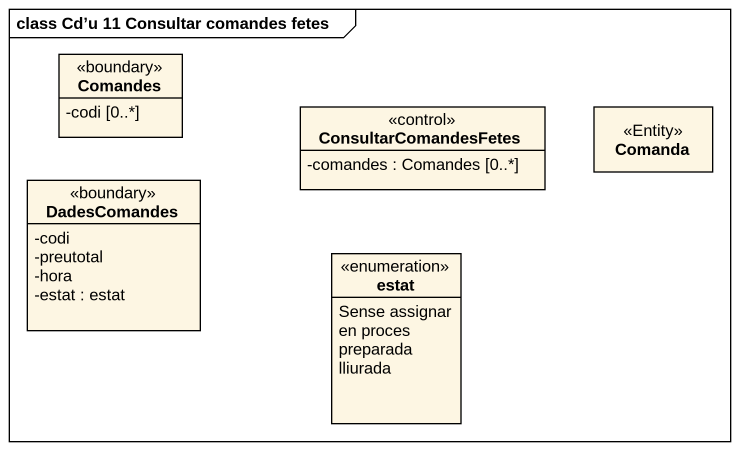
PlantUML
@startuml
mainframe class Cd’u 11 Consultar comandes fetes
hide circle
hide empty members
skinparam classAttributeIconSize 0
class Comandes <<boundary>> {
  -codi [0..*]
}
class ConsultarComandesFetes <<control>> {
  -comandes : Comandes [0..*]
}
class Comanda <<Entity>>
class DadesComandes <<boundary>> {
  -codi
  -preutotal
  -hora
  -estat : estat
}
enum estat {
  Sense assignar
  en proces
  preparada
  lliurada
}
@enduml
